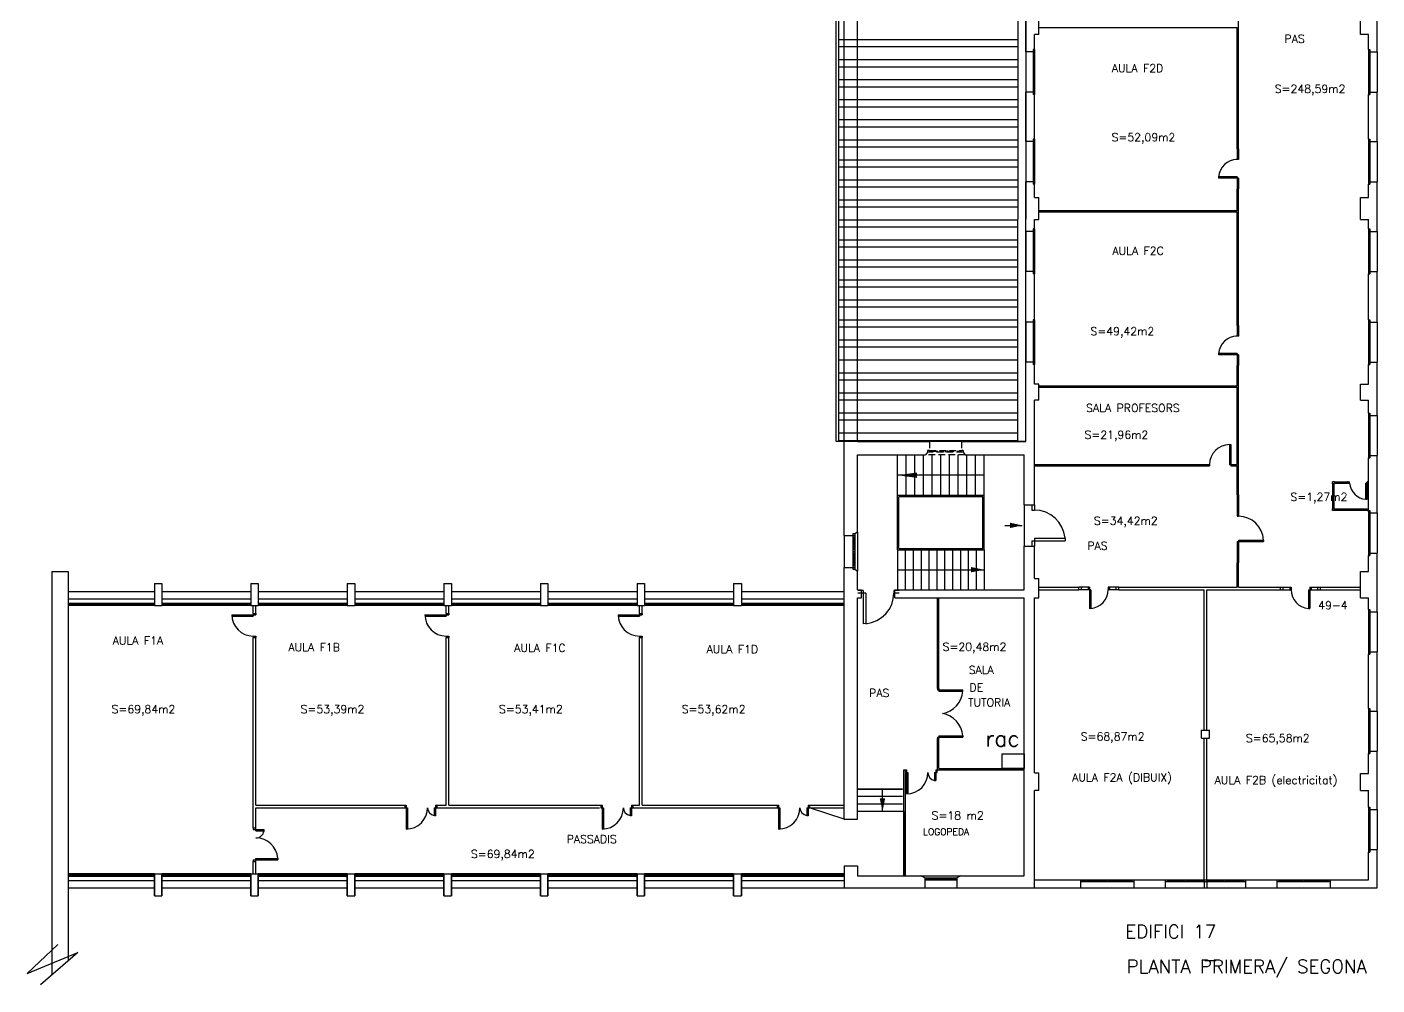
# Model space of a CAD drawing. Extents: x 546 to 754, y 37 to 203.
# Drawn here: x 700.8 to 751.4, y 121.9 to 157.8 of the extents above; entities that cross this region are included whole.
import ezdxf

# ---------------------------------------------------------------- set-up
doc = ezdxf.new("R2010")
doc.units = 0
doc.header["$MEASUREMENT"] = 0
doc.linetypes.add('RAYITAS', pattern=[0.375, 0.25, -0.125])
doc.layers.get('0').update_dxf_attribs({"linetype": 'CONTINUOUS'})
for name, color, linetype in [('CUBIERTA', 7, 'CONTINUOUS'), ('EDUCACIÓ', 7, 'CONTINUOUS'), ('ESCA', 4, 'CONTINUOUS'), ('MURO', 1, 'CONTINUOUS'), ('PUER', 5, 'CONTINUOUS'), ('SUP', 7, 'CONTINUOUS'), ('TABI', 3, 'CONTINUOUS'), ('TEXT', 7, 'CONTINUOUS'), ('VENT', 2, 'CONTINUOUS')]:
    doc.layers.add(name, color=color, linetype=linetype)
doc.styles.add('SIMPLEX', font='simplex.shx')
doc.styles.get("Standard").update_dxf_attribs({"font": 'simplex.shx'})
doc.styles.add('STYLE1', font='SIMPLEX.SHX')

msp = doc.modelspace()

# ---------------------------------------------------------------- linework, layer by layer
at = {"color": 0}
for p, q in [((731.244, 157.29), (737.956, 157.29)), ((731.244, 157.025), (737.955, 157.025)), ((731.244, 156.54), (737.955, 156.54)), ((731.244, 156.275), (737.955, 156.275)), ((731.244, 155.79), (737.955, 155.79)), ((731.244, 155.525), (737.955, 155.525)), ((731.244, 155.04), (737.955, 155.04)), ((731.244, 154.775), (737.955, 154.775)), ((731.244, 154.29), (737.955, 154.29)), ((731.244, 154.025), (737.955, 154.025)), ((731.244, 153.54), (737.954, 153.54)), ((731.244, 153.275), (737.954, 153.275)), ((731.244, 152.79), (737.954, 152.79)), ((731.244, 152.525), (737.954, 152.525)), ((731.244, 152.04), (737.954, 152.04)), ((731.244, 151.775), (737.954, 151.775)), ((731.244, 151.29), (737.954, 151.29)), ((731.244, 151.025), (737.954, 151.025)), ((731.244, 150.54), (737.953, 150.54)), ((731.244, 150.275), (737.953, 150.275)), ((731.244, 149.79), (737.953, 149.79)), ((731.244, 149.525), (737.953, 149.525)), ((731.244, 149.04), (737.953, 149.04)), ((731.244, 148.775), (737.953, 148.775)), ((731.244, 148.29), (737.953, 148.29)), ((731.244, 148.025), (737.953, 148.025)), ((731.244, 147.54), (737.953, 147.54)), ((731.244, 147.275), (737.952, 147.275)), ((731.244, 146.79), (737.952, 146.79)), ((731.244, 146.525), (737.952, 146.525)), ((731.244, 146.04), (737.952, 146.04)), ((731.244, 145.775), (737.952, 145.775)), ((731.244, 145.29), (737.952, 145.29)), ((731.243, 144.805), (737.952, 144.805)), ((731.243, 144.54), (737.952, 144.54)), ((731.243, 144.055), (737.952, 144.055)), ((731.243, 143.79), (737.951, 143.79)), ((731.243, 143.305), (737.951, 143.305)), ((731.243, 143.04), (737.951, 143.04)), ((731.243, 142.555), (737.951, 142.555)), ((731.244, 142.267), (737.952, 142.267))]:
    msp.add_line(p, q, dxfattribs=at)
at = {"layer": 'CUBIERTA'}
for p, q in [((731.144, 142.231), (731.144, 185.006)), ((731.244, 142.231), (731.244, 185.006)), ((737.964, 185.006), (737.951, 142.231)), ((738.264, 185.006), (738.251, 142.231)), ((738.251, 142.231), (731.144, 142.231))]:
    msp.add_line(p, q, dxfattribs=at)
at = {"layer": 'ESCA'}
for p, q in [((733.444, 140.211), (733.444, 141.731)), ((733.769, 140.211), (733.769, 141.731)), ((734.094, 140.211), (734.094, 141.731)), ((734.419, 140.211), (734.419, 141.731)), ((734.744, 140.211), (734.744, 141.731)), ((735.069, 140.211), (735.069, 141.731)), ((735.394, 140.211), (735.394, 141.731)), ((735.719, 140.211), (735.719, 141.731)), ((736.044, 140.211), (736.044, 141.731)), ((736.369, 140.211), (736.369, 141.731)), ((736.694, 140.211), (736.694, 141.731)), ((736.694, 140.971), (733.444, 140.971)), ((733.444, 138.181), (733.444, 140.211)), ((736.694, 140.211), (733.444, 140.211)), ((736.694, 138.181), (736.694, 140.211)), ((733.494, 138.231), (733.494, 140.161)), ((736.644, 140.161), (733.494, 140.161)), ((736.644, 138.231), (736.644, 140.161)), ((738.194, 139.866), (738.194, 138.316)), ((737.478, 139.091), (738.12, 139.091)), ((733.444, 138.181), (733.444, 136.681)), ((733.444, 138.181), (736.694, 138.181)), ((733.494, 138.231), (736.644, 138.231)), ((733.739, 138.181), (733.739, 136.681)), ((734.035, 138.181), (734.035, 136.681)), ((734.33, 138.181), (734.33, 136.681)), ((734.626, 138.181), (734.626, 136.681)), ((734.921, 138.181), (734.921, 136.681)), ((735.217, 138.181), (735.217, 136.681)), ((735.512, 138.181), (735.512, 136.681)), ((735.807, 138.181), (735.807, 136.681)), ((736.103, 138.181), (736.103, 136.681)), ((736.398, 138.181), (736.398, 136.681)), ((736.694, 138.181), (736.694, 136.681)), ((733.444, 137.431), (736.694, 137.431)), ((733.641, 129.21), (731.944, 129.21)), ((733.641, 128.93), (731.944, 128.93)), ((733.641, 128.65), (731.944, 128.65)), ((733.691, 128.37), (731.944, 128.37))]:
    msp.add_line(p, q, dxfattribs=at)
for points in [[(733.444, 140.971, 0, 0.2, 0), (734.177, 140.971, 0.2, 0.2, 0)], [(738.12, 139.091, 0, 0.2, 0), (737.667, 139.091, 0.2, 0.2, 0)], [(736.694, 137.431, 0, 0.2, 0), (736.202, 137.431, 0.2, 0.2, 0)], [(732.886, 128.37, 0, 0.2, 0), (732.886, 128.861, 0.2, 0.2, 0)]]:
    msp.add_lwpolyline(points, format="xyseb", dxfattribs=at)
at = {"layer": 'MURO'}
for p, q in [((731.444, 138.716), (731.444, 185.516)), ((731.944, 142.231), (731.944, 185.006)), ((738.264, 156.826), (738.264, 158.686)), ((751.424, 156.826), (751.424, 158.686)), ((738.744, 157.486), (738.744, 158.116)), ((750.804, 157.486), (750.804, 158.116)), ((738.744, 157.486), (738.584, 157.486)), ((738.584, 156.916), (738.584, 157.486)), ((751.104, 157.486), (750.804, 157.486)), ((751.104, 156.916), (751.104, 157.486)), ((738.534, 156.916), (738.534, 156.826)), ((738.584, 156.916), (738.534, 156.916)), ((751.104, 156.916), (751.154, 156.916)), ((751.154, 156.916), (751.154, 156.826)), ((738.534, 156.826), (738.264, 156.826)), ((751.154, 156.826), (751.424, 156.826)), ((738.264, 153.466), (738.264, 155.326)), ((738.534, 155.326), (738.264, 155.326)), ((738.534, 155.326), (738.534, 155.236)), ((738.584, 155.236), (738.534, 155.236)), ((738.584, 153.556), (738.584, 155.236)), ((751.104, 153.556), (751.104, 155.236)), ((751.104, 155.236), (751.154, 155.236)), ((751.154, 155.326), (751.424, 155.326)), ((751.154, 155.326), (751.154, 155.236)), ((751.424, 153.466), (751.424, 155.326)), ((738.534, 153.466), (738.264, 153.466)), ((738.584, 153.556), (738.534, 153.556)), ((738.534, 153.556), (738.534, 153.466)), ((751.104, 153.556), (751.154, 153.556)), ((751.154, 153.556), (751.154, 153.466)), ((751.154, 153.466), (751.424, 153.466)), ((738.534, 151.966), (738.264, 151.966)), ((738.264, 150.106), (738.264, 151.966)), ((738.534, 151.966), (738.534, 151.876)), ((738.584, 151.876), (738.534, 151.876)), ((738.584, 151.376), (738.584, 151.876)), ((751.104, 151.376), (751.104, 151.876)), ((751.104, 151.876), (751.154, 151.876)), ((751.154, 151.966), (751.424, 151.966)), ((751.154, 151.966), (751.154, 151.876)), ((751.424, 150.106), (751.424, 151.966)), ((738.584, 151.376), (738.744, 151.376)), ((738.744, 150.546), (738.744, 151.376)), ((750.804, 151.376), (751.104, 151.376)), ((750.804, 150.546), (750.804, 151.376)), ((750.804, 150.746), (750.804, 151.376)), ((738.584, 150.546), (738.744, 150.546)), ((738.584, 150.196), (738.584, 150.546)), ((750.804, 150.546), (751.104, 150.546)), ((751.104, 150.196), (751.104, 150.546)), ((738.534, 150.106), (738.264, 150.106)), ((738.534, 150.196), (738.534, 150.106)), ((738.584, 150.196), (738.534, 150.196)), ((751.104, 150.196), (751.154, 150.196)), ((751.154, 150.196), (751.154, 150.106)), ((751.154, 150.106), (751.424, 150.106)), ((738.534, 148.606), (738.264, 148.606)), ((738.264, 146.706), (738.264, 148.606)), ((738.534, 148.606), (738.534, 148.516)), ((738.584, 148.516), (738.534, 148.516)), ((738.584, 146.796), (738.584, 148.516)), ((751.104, 146.796), (751.104, 148.516)), ((751.104, 148.516), (751.154, 148.516)), ((751.154, 148.606), (751.154, 148.516)), ((751.154, 148.606), (751.424, 148.606)), ((751.424, 146.706), (751.424, 148.606)), ((738.584, 146.796), (738.534, 146.796)), ((738.534, 146.796), (738.534, 146.706)), ((751.104, 146.796), (751.154, 146.796)), ((751.154, 146.796), (751.154, 146.706)), ((738.534, 146.706), (738.264, 146.706)), ((751.154, 146.706), (751.424, 146.706)), ((738.264, 142.231), (738.264, 145.206)), ((738.534, 145.206), (738.264, 145.206)), ((738.534, 145.206), (738.534, 145.116)), ((738.584, 145.116), (738.534, 145.116)), ((738.584, 144.386), (738.584, 145.116)), ((751.104, 144.386), (751.104, 145.116)), ((751.104, 145.116), (751.154, 145.116)), ((751.154, 145.206), (751.154, 145.116)), ((751.154, 145.206), (751.424, 145.206)), ((751.424, 143.206), (751.424, 145.206)), ((738.744, 144.386), (738.584, 144.386)), ((738.744, 143.786), (738.744, 144.386)), ((750.804, 143.786), (750.804, 144.386)), ((750.804, 144.386), (751.104, 144.386)), ((738.584, 139.866), (738.584, 143.786)), ((738.744, 143.786), (738.584, 143.786)), ((750.804, 143.786), (751.104, 143.786)), ((751.104, 143.296), (751.104, 143.786)), ((751.104, 143.296), (751.154, 143.296)), ((751.154, 143.296), (751.154, 143.206)), ((751.154, 143.206), (751.424, 143.206)), ((731.944, 142.231), (734.644, 142.231)), ((735.844, 142.231), (738.264, 142.231)), ((731.944, 141.731), (734.504, 141.731)), ((731.944, 138.856), (731.944, 141.731)), ((735.984, 141.731), (738.194, 141.731)), ((738.194, 139.866), (738.194, 141.731)), ((751.154, 141.706), (751.424, 141.706)), ((751.154, 141.706), (751.154, 141.616)), ((751.424, 139.556), (751.424, 141.706)), ((751.104, 139.646), (751.104, 141.616)), ((751.104, 141.616), (751.154, 141.616)), ((738.194, 139.866), (738.584, 139.866)), ((751.104, 139.646), (751.154, 139.646)), ((751.154, 139.646), (751.154, 139.556)), ((751.154, 139.556), (751.424, 139.556)), ((731.444, 138.716), (731.774, 138.716)), ((731.774, 138.786), (731.844, 138.786)), ((731.774, 138.786), (731.774, 138.716)), ((731.844, 138.786), (731.944, 138.856)), ((738.194, 138.316), (738.584, 138.316)), ((738.194, 136.681), (738.194, 138.316)), ((738.584, 137.096), (738.584, 138.316)), ((751.104, 137.366), (751.104, 137.966)), ((751.104, 137.966), (751.154, 137.966)), ((751.154, 138.056), (751.424, 138.056)), ((751.154, 138.056), (751.154, 137.966)), ((751.424, 135.856), (751.424, 138.056)), ((701.754, 137.366), (702.354, 137.366)), ((701.754, 137.366), (701.754, 122.251)), ((702.354, 137.366), (702.354, 122.768)), ((731.444, 128.086), (731.444, 137.516)), ((731.444, 137.516), (731.774, 137.516)), ((731.774, 137.516), (731.774, 137.446)), ((731.774, 137.446), (731.844, 137.446)), ((731.844, 137.446), (731.944, 137.376)), ((731.944, 136.681), (731.944, 137.376)), ((750.804, 136.381), (750.804, 137.366)), ((750.804, 137.366), (751.104, 137.366)), ((705.599, 136.916), (705.869, 136.916)), ((705.599, 136.916), (705.599, 136.096)), ((705.869, 136.916), (705.869, 136.096)), ((709.209, 136.916), (709.484, 136.916)), ((709.209, 136.916), (709.209, 136.096)), ((709.484, 136.916), (709.484, 136.096)), ((712.824, 136.916), (713.104, 136.916)), ((712.824, 136.916), (712.824, 136.096)), ((713.104, 136.916), (713.104, 136.096)), ((716.444, 136.916), (716.724, 136.916)), ((716.444, 136.916), (716.444, 136.096)), ((716.724, 136.916), (716.724, 136.096)), ((720.064, 136.916), (720.344, 136.916)), ((720.064, 136.916), (720.064, 136.096)), ((720.344, 136.916), (720.344, 136.096)), ((723.684, 136.916), (723.964, 136.916)), ((723.684, 136.916), (723.684, 136.096)), ((723.964, 136.916), (723.964, 136.096)), ((727.304, 136.916), (727.604, 136.916)), ((727.304, 136.916), (727.304, 136.096)), ((727.604, 136.916), (727.604, 136.096)), ((731.944, 136.681), (732.094, 136.681)), ((732.094, 136.381), (732.094, 136.681)), ((733.344, 136.681), (738.194, 136.681)), ((733.344, 136.381), (733.344, 136.681)), ((738.584, 137.096), (738.744, 137.096)), ((738.744, 136.381), (738.744, 137.096)), ((750.804, 136.816), (750.804, 136.866)), ((731.944, 136.381), (732.094, 136.381)), ((731.944, 128.086), (731.944, 136.381)), ((733.344, 136.381), (738.194, 136.381)), ((738.194, 125.966), (738.194, 136.381)), ((738.584, 129.816), (738.584, 136.381)), ((738.584, 136.381), (738.744, 136.381)), ((750.804, 136.381), (751.104, 136.381)), ((751.104, 135.946), (751.104, 136.381)), ((705.599, 136.096), (705.869, 136.096)), ((709.209, 136.096), (709.484, 136.096)), ((712.824, 136.096), (713.104, 136.096)), ((716.444, 136.096), (716.724, 136.096)), ((720.064, 136.096), (720.344, 136.096)), ((723.684, 136.096), (723.964, 136.096)), ((727.304, 136.096), (727.604, 136.096)), ((751.104, 135.946), (751.154, 135.946)), ((751.154, 135.946), (751.154, 135.856)), ((751.154, 135.856), (751.424, 135.856)), ((751.104, 132.226), (751.104, 134.266)), ((751.104, 134.266), (751.154, 134.266)), ((751.154, 134.356), (751.154, 134.266)), ((751.154, 134.356), (751.424, 134.356)), ((751.424, 132.136), (751.424, 134.356)), ((751.104, 132.226), (751.154, 132.226)), ((751.154, 132.226), (751.154, 132.136)), ((751.154, 132.136), (751.424, 132.136)), ((744.839, 131.416), (745.139, 131.416)), ((744.839, 131.116), (744.839, 131.416)), ((744.839, 131.116), (745.139, 131.116)), ((745.139, 131.116), (745.139, 131.416)), ((751.154, 130.636), (751.154, 130.546)), ((751.154, 130.636), (751.424, 130.636)), ((751.424, 128.446), (751.424, 130.636)), ((751.104, 129.803), (751.104, 130.546)), ((751.104, 130.546), (751.154, 130.546)), ((738.584, 129.816), (738.744, 129.816)), ((738.744, 129.165), (738.744, 129.816)), ((750.804, 129.165), (750.804, 129.803)), ((750.804, 129.803), (751.104, 129.803)), ((738.584, 125.516), (738.584, 129.165)), ((738.744, 129.165), (738.584, 129.165)), ((750.804, 129.165), (751.104, 129.165)), ((751.104, 128.536), (751.104, 129.165)), ((731.444, 128.086), (731.944, 128.086)), ((751.104, 128.536), (751.154, 128.536)), ((751.154, 128.536), (751.154, 128.446)), ((751.154, 128.446), (751.424, 128.446)), ((751.104, 125.816), (751.104, 126.856)), ((751.104, 126.856), (751.154, 126.856)), ((751.154, 126.946), (751.154, 126.856)), ((751.154, 126.946), (751.424, 126.946)), ((751.424, 125.516), (751.424, 126.946)), ((705.599, 125.216), (705.599, 126.036)), ((705.599, 126.036), (705.869, 126.036)), ((705.599, 126.036), (705.599, 125.216)), ((705.869, 125.216), (705.869, 126.036)), ((705.869, 126.036), (705.869, 125.216)), ((709.209, 125.216), (709.209, 126.036)), ((709.209, 126.036), (709.209, 125.216)), ((709.209, 126.036), (709.484, 126.036)), ((709.484, 125.216), (709.484, 126.036)), ((709.484, 126.036), (709.484, 125.216)), ((712.824, 125.216), (712.824, 126.036)), ((712.824, 126.036), (712.824, 125.216)), ((712.824, 126.036), (713.104, 126.036)), ((713.104, 125.216), (713.104, 126.036)), ((713.104, 126.036), (713.104, 125.216)), ((716.444, 125.216), (716.444, 126.036)), ((716.444, 126.036), (716.444, 125.216)), ((716.444, 126.036), (716.724, 126.036)), ((716.724, 125.216), (716.724, 126.036)), ((716.724, 126.036), (716.724, 125.216)), ((720.064, 125.216), (720.064, 126.036)), ((720.064, 126.036), (720.064, 125.216)), ((720.064, 126.036), (720.344, 126.036)), ((720.344, 125.216), (720.344, 126.036)), ((720.344, 126.036), (720.344, 125.216)), ((723.684, 125.216), (723.684, 126.036)), ((723.684, 126.036), (723.684, 125.216)), ((723.684, 126.036), (723.964, 126.036)), ((723.964, 125.216), (723.964, 126.036)), ((723.964, 126.036), (723.964, 125.216)), ((727.304, 125.216), (727.304, 126.036)), ((727.304, 126.036), (727.304, 125.216)), ((727.304, 126.036), (727.604, 126.036)), ((727.604, 125.216), (727.604, 126.036)), ((727.604, 126.036), (727.604, 125.216)), ((731.444, 126.336), (731.944, 126.336)), ((731.444, 126.336), (731.444, 125.516)), ((731.944, 126.336), (731.944, 125.966)), ((731.444, 125.516), (734.469, 125.516)), ((731.944, 125.966), (734.319, 125.966)), ((734.469, 125.886), (734.319, 125.966)), ((734.469, 125.886), (734.469, 125.516)), ((735.819, 125.966), (735.669, 125.886)), ((735.669, 125.886), (735.669, 125.516)), ((735.669, 125.516), (740.304, 125.516)), ((735.819, 125.966), (738.194, 125.966)), ((738.584, 125.816), (740.304, 125.816)), ((740.304, 125.816), (740.304, 125.516)), ((742.304, 125.816), (742.304, 125.516)), ((742.304, 125.816), (743.489, 125.816)), ((742.304, 125.516), (743.489, 125.516)), ((743.489, 125.816), (743.489, 125.516)), ((746.489, 125.816), (746.489, 125.516)), ((746.489, 125.816), (747.674, 125.816)), ((746.489, 125.516), (747.674, 125.516)), ((747.674, 125.816), (747.674, 125.516)), ((749.674, 125.816), (751.104, 125.816)), ((749.674, 125.816), (749.674, 125.516)), ((749.674, 125.516), (751.424, 125.516)), ((705.599, 125.216), (705.869, 125.216)), ((709.209, 125.216), (709.484, 125.216)), ((712.824, 125.216), (713.104, 125.216)), ((716.444, 125.216), (716.724, 125.216)), ((720.064, 125.216), (720.344, 125.216)), ((723.684, 125.216), (723.964, 125.216)), ((727.304, 125.216), (727.604, 125.216))]:
    msp.add_line(p, q, dxfattribs=at)
at = {"layer": 'MURO', "linetype": 'RAYITAS'}
for p, q in [((734.644, 142.231), (734.644, 141.901)), ((735.844, 142.231), (735.844, 141.901)), ((734.574, 141.831), (734.504, 141.731)), ((734.574, 141.901), (734.574, 141.831)), ((734.644, 141.901), (734.574, 141.901)), ((735.914, 141.901), (735.844, 141.901)), ((735.914, 141.901), (735.914, 141.831)), ((735.914, 141.831), (735.984, 141.731))]:
    msp.add_line(p, q, dxfattribs=at)
at = {"layer": 'MURO', "color": 3}
for p, q in [((733.691, 125.966), (733.691, 129.931)), ((733.741, 129.931), (733.741, 125.966))]:
    msp.add_line(p, q, dxfattribs=at)
at = {"layer": 'MURO', "color": 4}
for p, q in [((733.691, 129.931), (733.691, 129.931)), ((733.691, 129.931), (733.691, 129.931)), ((733.691, 129.931), (733.691, 129.931)), ((733.691, 129.931), (733.691, 129.931)), ((731.944, 129.21), (733.641, 129.21)), ((732.886, 128.37), (732.886, 129.21)), ((733.691, 128.37), (733.691, 125.966)), ((744.969, 122.786), (745.387, 122.786))]:
    msp.add_line(p, q, dxfattribs=at)
at = {"layer": 'MURO', "color": 5}
for p, q in [((734.891, 129.931), (734.944, 129.931)), ((734.941, 129.831), (734.944, 129.931)), ((734.841, 129.535), (734.891, 129.535))]:
    msp.add_line(p, q, dxfattribs=at)
at = {"layer": 'MURO', "color": 7}
for p, q in [((701.967, 123.395), (700.817, 122.308)), ((700.817, 122.308), (702.728, 123.091)), ((702.728, 123.091), (701.317, 121.875))]:
    msp.add_line(p, q, dxfattribs=at)
at = {"layer": 'MURO', "color": 0}
msp.add_lwpolyline([(738.194, 129.981), (737.374, 129.981), (737.374, 130.53), (738.194, 130.53)], close=True, dxfattribs=at)
at = {"layer": 'PUER'}
for p, q in [((746.184, 153.196), (746.184, 152.796)), ((746.184, 153.096), (746.234, 153.096)), ((746.234, 152.846), (746.184, 152.846)), ((746.234, 153.196), (746.234, 152.796)), ((746.234, 152.796), (746.134, 152.796)), ((746.184, 152.146), (745.486, 152.146)), ((745.486, 152.146), (745.486, 152.096)), ((746.234, 152.096), (745.486, 152.096)), ((746.184, 152.146), (746.184, 151.696)), ((746.234, 152.046), (746.184, 152.046)), ((746.234, 152.096), (746.234, 151.696)), ((746.184, 151.796), (746.234, 151.796)), ((746.184, 146.576), (746.184, 146.176)), ((746.184, 146.476), (746.234, 146.476)), ((746.234, 146.576), (746.234, 146.176)), ((746.234, 146.176), (746.134, 146.176)), ((746.234, 146.226), (746.184, 146.226)), ((746.184, 145.526), (745.486, 145.526)), ((745.486, 145.526), (745.486, 145.476)), ((746.234, 145.476), (745.486, 145.476)), ((746.184, 145.526), (746.184, 145.076)), ((746.234, 145.426), (746.184, 145.426)), ((746.234, 145.476), (746.234, 145.076)), ((746.184, 145.176), (746.234, 145.176)), ((745.895, 142.116), (745.895, 141.366)), ((745.895, 142.116), (745.945, 142.116)), ((745.945, 142.116), (745.945, 141.316)), ((745.045, 141.366), (745.145, 141.366)), ((745.045, 141.316), (745.145, 141.316)), ((745.145, 141.366), (745.145, 141.316)), ((745.895, 141.366), (746.045, 141.366)), ((745.945, 141.316), (746.045, 141.316)), ((750.344, 140.726), (750.394, 140.726)), ((750.394, 140.676), (750.394, 140.726)), ((751.104, 140.726), (751.054, 140.726)), ((751.054, 140.068), (751.054, 140.726)), ((746.184, 140.231), (746.184, 139.431)), ((746.234, 140.231), (746.234, 139.431)), ((750.344, 140.676), (750.394, 140.676)), ((751.104, 140.676), (751.004, 140.676)), ((751.004, 140.068), (751.004, 140.676)), ((738.484, 139.866), (738.484, 139.666)), ((738.584, 139.866), (738.584, 139.666)), ((746.184, 140.131), (746.234, 140.131)), ((746.209, 140.131), (746.209, 139.481)), ((751.004, 140.068), (751.054, 140.068)), ((738.484, 139.666), (738.584, 139.666)), ((746.184, 139.481), (746.234, 139.481)), ((746.184, 139.431), (746.234, 139.431)), ((738.484, 138.516), (738.484, 138.316)), ((738.484, 138.516), (738.584, 138.516)), ((738.584, 138.616), (738.584, 138.316)), ((738.584, 138.616), (739.73, 138.616)), ((738.584, 138.516), (739.734, 138.516)), ((739.73, 138.616), (739.734, 138.516)), ((746.184, 138.491), (747.174, 138.491)), ((746.184, 138.491), (746.184, 137.691)), ((746.184, 138.441), (746.234, 138.441)), ((746.209, 138.441), (746.209, 137.791)), ((746.234, 138.541), (747.173, 138.541)), ((746.234, 138.541), (746.234, 137.691)), ((747.173, 138.541), (747.174, 138.491)), ((746.184, 137.791), (746.234, 137.791)), ((732.161, 136.655), (731.961, 136.655)), ((732.161, 136.655), (732.161, 136.555)), ((733.511, 136.655), (733.311, 136.655)), ((733.311, 136.655), (733.311, 136.555)), ((740.644, 136.781), (740.244, 136.781)), ((740.694, 136.681), (740.244, 136.681)), ((740.344, 136.681), (740.344, 136.781)), ((740.594, 136.781), (740.594, 136.681)), ((740.644, 136.781), (740.644, 135.981)), ((740.694, 136.681), (740.694, 135.983)), ((741.344, 136.781), (741.344, 136.681)), ((741.744, 136.781), (741.344, 136.781)), ((741.744, 136.681), (741.344, 136.681)), ((741.394, 136.781), (741.394, 136.681)), ((741.644, 136.681), (741.644, 136.781)), ((747.804, 136.781), (748.204, 136.781)), ((747.804, 136.681), (748.204, 136.681)), ((747.904, 136.681), (747.904, 136.781)), ((748.154, 136.781), (748.154, 136.681)), ((748.204, 136.781), (748.204, 136.681)), ((748.854, 136.681), (748.854, 135.983)), ((748.854, 136.681), (749.304, 136.681)), ((748.904, 136.781), (748.904, 135.981)), ((748.904, 136.781), (749.304, 136.781)), ((748.954, 136.781), (748.954, 136.681)), ((749.204, 136.681), (749.204, 136.781)), ((732.261, 136.555), (731.961, 136.555)), ((732.161, 136.555), (732.161, 135.405)), ((732.261, 136.555), (732.261, 135.41)), ((733.511, 136.555), (733.311, 136.555)), ((708.496, 135.746), (709.396, 135.746)), ((708.498, 135.696), (709.296, 135.696)), ((709.296, 135.796), (709.296, 135.696)), ((709.395, 135.796), (709.395, 135.746)), ((715.734, 135.746), (716.634, 135.746)), ((715.735, 135.696), (716.534, 135.696)), ((716.534, 135.796), (716.534, 135.696)), ((716.633, 135.796), (716.633, 135.746)), ((722.974, 135.746), (723.873, 135.746)), ((722.975, 135.696), (723.774, 135.696)), ((723.774, 135.796), (723.774, 135.696)), ((723.873, 135.796), (723.873, 135.746)), ((740.694, 135.983), (740.644, 135.981)), ((748.854, 135.983), (748.904, 135.981)), ((732.261, 135.41), (732.161, 135.405)), ((709.296, 134.946), (709.396, 134.946)), ((709.296, 134.946), (709.296, 134.896)), ((709.395, 134.946), (709.395, 134.896)), ((716.534, 134.946), (716.534, 134.896)), ((716.534, 134.946), (716.634, 134.946)), ((716.633, 134.946), (716.633, 134.896)), ((723.774, 134.946), (723.874, 134.946)), ((723.774, 134.946), (723.774, 134.896)), ((723.873, 134.946), (723.873, 134.896)), ((734.944, 132.981), (734.944, 132.931)), ((734.944, 132.931), (735.892, 132.931)), ((734.994, 132.981), (734.994, 132.881)), ((734.994, 132.881), (735.892, 132.881)), ((735.892, 132.881), (735.892, 132.931)), ((734.944, 131.154), (735.894, 131.154)), ((734.944, 131.154), (734.944, 131.104)), ((734.994, 131.204), (735.892, 131.204)), ((734.994, 131.204), (734.994, 131.117)), ((735.892, 131.204), (735.892, 131.154)), ((734.941, 130.831), (734.941, 130.731)), ((733.741, 129.931), (733.791, 129.931)), ((733.741, 129.931), (733.791, 129.931)), ((733.741, 129.831), (733.841, 129.831)), ((733.791, 129.931), (733.791, 129.031)), ((733.841, 129.831), (733.841, 129.032)), ((734.841, 129.831), (734.941, 129.831)), ((734.841, 129.831), (734.841, 129.535)), ((734.891, 129.931), (734.891, 129.531)), ((714.984, 128.616), (715.034, 128.616)), ((714.984, 128.616), (715.034, 128.616)), ((715.034, 128.616), (715.034, 127.716)), ((716.134, 128.616), (716.184, 128.616)), ((716.134, 128.616), (716.184, 128.616)), ((716.134, 128.616), (716.134, 128.216)), ((716.184, 128.616), (716.184, 128.516)), ((722.324, 128.616), (722.374, 128.616)), ((722.324, 128.616), (722.374, 128.616)), ((722.374, 128.616), (722.374, 127.716)), ((723.474, 128.616), (723.524, 128.616)), ((723.474, 128.616), (723.524, 128.616)), ((723.474, 128.616), (723.474, 128.216)), ((723.524, 128.616), (723.524, 128.516)), ((728.944, 128.616), (728.994, 128.616)), ((728.944, 128.616), (728.994, 128.616)), ((728.994, 128.616), (728.994, 127.716)), ((730.094, 128.616), (730.144, 128.616)), ((730.094, 128.616), (730.144, 128.616)), ((730.094, 128.616), (730.094, 128.216)), ((730.144, 128.616), (730.144, 128.516)), ((714.984, 128.516), (715.084, 128.516)), ((715.084, 128.516), (715.084, 127.717)), ((716.084, 128.516), (716.184, 128.516)), ((716.084, 128.516), (716.084, 128.22)), ((716.084, 128.22), (716.134, 128.22)), ((722.324, 128.516), (722.424, 128.516)), ((722.424, 128.516), (722.424, 127.717)), ((723.424, 128.516), (723.524, 128.516)), ((723.424, 128.516), (723.424, 128.22)), ((723.424, 128.22), (723.474, 128.22)), ((728.944, 128.516), (729.044, 128.516)), ((729.044, 128.516), (729.044, 127.717)), ((730.044, 128.516), (730.144, 128.516)), ((730.044, 128.516), (730.044, 128.22)), ((730.044, 128.22), (730.094, 128.22)), ((709.296, 127.766), (709.296, 127.696)), ((709.296, 127.696), (709.702, 127.696)), ((709.396, 127.646), (709.396, 127.766)), ((709.396, 127.646), (709.702, 127.646)), ((709.702, 127.646), (709.702, 127.696)), ((709.296, 126.566), (710.216, 126.566)), ((709.296, 126.566), (709.296, 126.496)), ((709.396, 126.496), (709.396, 126.616)), ((709.396, 126.616), (710.215, 126.616)), ((710.215, 126.616), (710.215, 126.566))]:
    msp.add_line(p, q, dxfattribs=at)
for centre, radius, start, end in [((746.184, 152.096), 0.7, 90, 175.904), ((746.184, 145.476), 0.7, 90, 175.904), ((745.895, 141.366), 0.75, 90, 180), ((751.054, 140.726), 0.66, 184.3448, 265.6552), ((738.584, 138.516), 1.15, 4.9885, 90), ((746.234, 138.491), 0.94, 3.0491, 90), ((740.644, 136.681), 0.7, 274.096, 0), ((748.904, 136.681), 0.7, 180, 265.904), ((732.161, 136.555), 1.15, 274.9885, 360), ((709.296, 135.746), 0.8, 180, 270), ((716.534, 135.746), 0.8, 180, 270), ((723.774, 135.746), 0.8, 180, 270), ((734.994, 132.931), 0.9, 279.1802, 356.8153), ((734.994, 131.154), 0.9, 3.1847, 80.8198), ((733.791, 129.831), 0.8, 270, 0), ((734.891, 129.831), 0.3, 180, 260.4059), ((715.034, 128.516), 0.8, 270, 0), ((716.134, 128.516), 0.3, 180, 260.4059), ((722.374, 128.516), 0.8, 270, 0), ((723.474, 128.516), 0.3, 180, 260.4059), ((728.994, 128.516), 0.8, 270, 0), ((730.094, 128.516), 0.3, 180, 260.4059), ((709.396, 127.696), 0.31, 270, 350.7182), ((709.396, 126.566), 0.82, 3.4958, 90)]:
    msp.add_arc(centre, radius, start, end, dxfattribs=at)
at = {"layer": 'TABI'}
for p, q in [((746.234, 153.196), (746.234, 158.666)), ((738.744, 157.746), (746.184, 157.746)), ((746.184, 153.196), (746.184, 157.746)), ((746.184, 153.196), (746.234, 153.196)), ((746.184, 151.696), (746.234, 151.696)), ((746.184, 150.876), (746.184, 151.696)), ((746.234, 146.576), (746.234, 151.696)), ((746.184, 150.876), (738.744, 150.876)), ((746.184, 150.826), (738.744, 150.826)), ((746.184, 146.576), (746.184, 150.826)), ((746.184, 146.576), (746.234, 146.576)), ((746.184, 145.076), (746.234, 145.076)), ((746.184, 144.316), (746.184, 145.076)), ((746.234, 140.231), (746.234, 145.076)), ((738.744, 144.316), (746.184, 144.316)), ((738.744, 144.266), (746.184, 144.266)), ((746.184, 141.366), (746.184, 144.266)), ((738.584, 141.366), (745.045, 141.366)), ((738.584, 141.316), (745.045, 141.316)), ((745.045, 141.366), (745.045, 141.316)), ((746.045, 141.366), (746.184, 141.366)), ((746.045, 141.366), (746.045, 141.316)), ((746.045, 141.316), (746.184, 141.316)), ((746.184, 140.231), (746.184, 141.316)), ((749.834, 140.726), (749.754, 140.726)), ((749.754, 140.646), (749.754, 140.726)), ((749.834, 140.676), (749.834, 140.726)), ((750.344, 140.726), (750.314, 140.726)), ((750.314, 140.676), (750.314, 140.726)), ((750.344, 140.676), (750.344, 140.726)), ((746.184, 140.231), (746.234, 140.231)), ((749.804, 140.646), (749.754, 140.646)), ((749.834, 140.676), (749.804, 140.676)), ((749.804, 140.646), (749.804, 140.676)), ((750.344, 140.676), (750.314, 140.676)), ((749.754, 139.646), (749.754, 139.726)), ((749.804, 139.726), (749.754, 139.726)), ((749.804, 139.696), (749.804, 139.726)), ((749.834, 139.696), (749.804, 139.696)), ((749.834, 139.646), (749.834, 139.696)), ((751.054, 139.646), (751.054, 139.696)), ((751.054, 139.696), (751.104, 139.696)), ((749.834, 139.646), (749.754, 139.646)), ((751.054, 139.646), (751.104, 139.646)), ((746.184, 136.781), (746.184, 137.691)), ((746.184, 137.691), (746.234, 137.691)), ((746.234, 136.781), (746.234, 137.691)), ((738.744, 136.781), (740.244, 136.781)), ((738.744, 136.681), (740.244, 136.681)), ((740.244, 136.681), (740.244, 136.781)), ((741.744, 136.781), (746.184, 136.781)), ((741.744, 136.681), (741.744, 136.781)), ((741.744, 136.681), (744.939, 136.681)), ((744.939, 131.416), (744.939, 136.681)), ((745.039, 136.681), (747.804, 136.681)), ((745.039, 131.416), (745.039, 136.681)), ((746.234, 136.781), (747.804, 136.781)), ((747.804, 136.681), (747.804, 136.781)), ((749.304, 136.781), (750.804, 136.781)), ((749.304, 136.681), (749.304, 136.781)), ((749.304, 136.681), (750.804, 136.681)), ((734.944, 132.981), (734.944, 136.381)), ((734.994, 132.981), (734.994, 136.381)), ((709.296, 135.796), (709.296, 136.096)), ((709.296, 135.796), (709.396, 135.796)), ((709.396, 135.796), (709.396, 136.096)), ((716.534, 135.796), (716.534, 136.096)), ((716.534, 135.796), (716.634, 135.796)), ((716.634, 135.796), (716.634, 136.096)), ((723.774, 135.796), (723.774, 136.096)), ((723.774, 135.796), (723.874, 135.796)), ((723.874, 135.796), (723.874, 136.096)), ((709.296, 134.896), (709.396, 134.896)), ((709.296, 127.766), (709.296, 134.896)), ((709.396, 128.616), (709.396, 134.896)), ((716.534, 128.616), (716.534, 134.896)), ((716.534, 134.896), (716.634, 134.896)), ((716.634, 128.616), (716.634, 134.896)), ((723.774, 128.616), (723.774, 134.896)), ((723.774, 134.896), (723.874, 134.896)), ((723.874, 128.616), (723.874, 134.896)), ((734.944, 132.981), (734.994, 132.981)), ((734.944, 131.104), (734.994, 131.104)), ((734.944, 129.931), (734.944, 131.104)), ((734.994, 129.981), (734.994, 131.104)), ((744.939, 125.816), (744.939, 131.116)), ((745.039, 125.816), (745.039, 131.116)), ((734.941, 130.831), (734.941, 130.731)), ((734.941, 130.831), (734.941, 130.731)), ((733.691, 129.931), (733.741, 129.931)), ((733.741, 129.931), (733.741, 129.831)), ((734.944, 129.931), (738.194, 129.931)), ((734.994, 129.981), (738.194, 129.981)), ((709.396, 128.616), (714.984, 128.616)), ((714.984, 128.616), (714.984, 128.516)), ((716.184, 128.616), (716.534, 128.616)), ((716.184, 128.516), (716.184, 128.616)), ((716.184, 128.616), (716.184, 128.516)), ((716.184, 128.616), (716.184, 128.516)), ((716.634, 128.616), (722.324, 128.616)), ((722.324, 128.616), (722.324, 128.516)), ((723.474, 128.616), (723.774, 128.616)), ((723.524, 128.616), (723.524, 128.516)), ((723.524, 128.616), (723.524, 128.516)), ((723.874, 128.616), (728.944, 128.616)), ((728.944, 128.616), (728.944, 128.516)), ((730.094, 128.616), (731.444, 128.616)), ((730.144, 128.616), (730.144, 128.516)), ((730.144, 128.616), (730.144, 128.516)), ((709.396, 128.516), (714.984, 128.516)), ((709.396, 127.766), (709.396, 128.516)), ((716.184, 128.516), (722.274, 128.516)), ((723.424, 128.516), (728.944, 128.516)), ((730.094, 128.516), (731.444, 128.516)), ((731.444, 128.086), (730.144, 128.516)), ((709.296, 127.766), (709.396, 127.766)), ((709.296, 126.036), (709.296, 126.496)), ((709.296, 126.496), (709.396, 126.496)), ((709.396, 126.036), (709.396, 126.496))]:
    msp.add_line(p, q, dxfattribs=at)
at = {"layer": 'VENT'}
for p, q in [((738.584, 156.916), (738.584, 155.236)), ((751.104, 156.916), (751.104, 155.236)), ((738.264, 156.826), (738.264, 155.326)), ((738.534, 156.826), (738.534, 155.326)), ((738.534, 156.796), (738.584, 156.796)), ((738.559, 156.796), (738.559, 156.126)), ((751.154, 156.796), (751.104, 156.796)), ((751.129, 156.796), (751.129, 156.126)), ((751.154, 156.826), (751.154, 155.326)), ((751.424, 156.826), (751.424, 155.326)), ((738.534, 156.126), (738.584, 156.126)), ((738.534, 156.076), (738.584, 156.076)), ((738.534, 156.026), (738.584, 156.026)), ((738.559, 156.026), (738.559, 155.356)), ((751.154, 156.126), (751.104, 156.126)), ((751.154, 156.076), (751.104, 156.076)), ((751.154, 156.026), (751.104, 156.026)), ((751.129, 156.026), (751.129, 155.356)), ((738.534, 155.356), (738.584, 155.356)), ((751.154, 155.356), (751.104, 155.356)), ((738.264, 153.466), (738.264, 151.966)), ((738.534, 153.466), (738.534, 151.966)), ((738.534, 153.436), (738.584, 153.436)), ((738.559, 153.436), (738.559, 152.766)), ((738.584, 153.556), (738.584, 151.876)), ((751.104, 153.556), (751.104, 151.876)), ((751.154, 153.436), (751.104, 153.436)), ((751.129, 153.436), (751.129, 152.766)), ((751.154, 153.466), (751.154, 151.966)), ((751.424, 153.466), (751.424, 151.966)), ((738.534, 152.766), (738.584, 152.766)), ((738.534, 152.716), (738.584, 152.716)), ((738.534, 152.666), (738.584, 152.666)), ((738.559, 152.666), (738.559, 151.996)), ((751.154, 152.766), (751.104, 152.766)), ((751.154, 152.716), (751.104, 152.716)), ((751.154, 152.666), (751.104, 152.666)), ((751.129, 152.666), (751.129, 151.996)), ((738.534, 151.996), (738.584, 151.996)), ((751.154, 151.996), (751.104, 151.996)), ((738.264, 150.106), (738.264, 148.606)), ((738.534, 150.106), (738.534, 148.606)), ((738.534, 150.076), (738.584, 150.076)), ((738.559, 150.076), (738.559, 149.406)), ((738.584, 150.196), (738.584, 148.516)), ((751.104, 150.196), (751.104, 148.516)), ((751.154, 150.076), (751.104, 150.076)), ((751.129, 150.076), (751.129, 149.406)), ((751.154, 150.106), (751.154, 148.606)), ((751.424, 150.106), (751.424, 148.606)), ((738.534, 149.406), (738.584, 149.406)), ((738.534, 149.356), (738.584, 149.356)), ((738.534, 149.306), (738.584, 149.306)), ((738.559, 149.306), (738.559, 148.636)), ((751.154, 149.406), (751.104, 149.406)), ((751.154, 149.356), (751.104, 149.356)), ((751.154, 149.306), (751.104, 149.306)), ((751.129, 149.306), (751.129, 148.636)), ((738.534, 148.636), (738.584, 148.636)), ((751.154, 148.636), (751.104, 148.636)), ((738.584, 146.796), (738.584, 145.116)), ((751.104, 146.796), (751.104, 145.116)), ((738.264, 146.706), (738.264, 145.206)), ((738.534, 146.706), (738.534, 145.206)), ((738.534, 146.676), (738.584, 146.676)), ((738.559, 146.676), (738.559, 146.006)), ((751.154, 146.676), (751.104, 146.676)), ((751.129, 146.676), (751.129, 146.006)), ((751.154, 146.706), (751.154, 145.206)), ((751.424, 146.706), (751.424, 145.206)), ((738.534, 146.006), (738.584, 146.006)), ((738.534, 145.956), (738.584, 145.956)), ((738.534, 145.906), (738.584, 145.906)), ((738.559, 145.906), (738.559, 145.236)), ((751.154, 146.006), (751.104, 146.006)), ((751.154, 145.956), (751.104, 145.956)), ((751.154, 145.906), (751.104, 145.906)), ((751.129, 145.906), (751.129, 145.236)), ((738.534, 145.236), (738.584, 145.236)), ((751.154, 145.236), (751.104, 145.236)), ((751.104, 143.296), (751.104, 141.616)), ((751.154, 143.176), (751.104, 143.176)), ((751.129, 143.176), (751.129, 142.506)), ((751.154, 143.206), (751.154, 141.706)), ((751.424, 143.206), (751.424, 141.706)), ((751.154, 142.506), (751.104, 142.506)), ((751.154, 142.456), (751.104, 142.456)), ((751.154, 142.406), (751.104, 142.406)), ((751.129, 142.406), (751.129, 141.736)), ((751.154, 141.736), (751.104, 141.736)), ((749.834, 140.726), (750.314, 140.726)), ((749.834, 140.701), (750.314, 140.701)), ((749.754, 140.646), (749.754, 139.726)), ((749.804, 140.431), (749.754, 140.431)), ((749.804, 140.401), (749.754, 140.401)), ((749.804, 140.201), (749.754, 140.201)), ((749.779, 140.646), (749.779, 140.431)), ((749.779, 140.401), (749.779, 140.201)), ((749.804, 140.646), (749.804, 139.726)), ((749.834, 140.676), (750.314, 140.676)), ((749.804, 140.171), (749.754, 140.171)), ((749.804, 139.971), (749.754, 139.971)), ((749.804, 139.941), (749.754, 139.941)), ((749.779, 140.171), (749.779, 139.971)), ((749.779, 139.941), (749.779, 139.726)), ((751.054, 139.696), (749.834, 139.696)), ((750.124, 139.646), (750.124, 139.696)), ((750.154, 139.646), (750.154, 139.696)), ((750.429, 139.646), (750.429, 139.696)), ((750.459, 139.646), (750.459, 139.696)), ((750.734, 139.646), (750.734, 139.696)), ((750.764, 139.646), (750.764, 139.696)), ((749.834, 139.671), (750.124, 139.671)), ((751.054, 139.646), (749.834, 139.646)), ((750.154, 139.671), (750.429, 139.671)), ((750.459, 139.671), (750.734, 139.671)), ((750.764, 139.671), (751.054, 139.671)), ((751.104, 139.646), (751.104, 137.966)), ((751.154, 139.526), (751.104, 139.526)), ((751.129, 139.526), (751.129, 138.856)), ((751.154, 139.556), (751.154, 138.056)), ((751.424, 139.556), (751.424, 138.056)), ((731.444, 138.716), (731.844, 138.716)), ((731.444, 138.716), (731.444, 137.516)), ((731.774, 138.716), (731.774, 137.516)), ((731.844, 138.786), (731.844, 137.446)), ((731.944, 138.856), (731.944, 137.376)), ((751.154, 138.856), (751.104, 138.856)), ((751.154, 138.806), (751.104, 138.806)), ((751.154, 138.756), (751.104, 138.756)), ((751.129, 138.756), (751.129, 138.086)), ((731.774, 138.646), (731.844, 138.646)), ((731.774, 138.186), (731.844, 138.186)), ((731.809, 138.646), (731.809, 138.186)), ((731.774, 138.116), (731.844, 138.116)), ((731.774, 138.046), (731.844, 138.046)), ((731.809, 138.046), (731.809, 137.586)), ((751.154, 138.086), (751.104, 138.086)), ((731.774, 137.586), (731.844, 137.586)), ((731.774, 137.516), (731.844, 137.516)), ((702.354, 136.616), (705.599, 136.616)), ((702.354, 136.346), (705.599, 136.346)), ((702.354, 136.176), (705.599, 136.176)), ((702.354, 136.136), (705.599, 136.136)), ((702.384, 136.176), (702.384, 136.136)), ((702.384, 136.156), (703.431, 136.156)), ((703.431, 136.136), (703.431, 136.176)), ((703.431, 136.136), (703.431, 136.176)), ((703.461, 136.136), (703.461, 136.176)), ((703.461, 136.156), (704.492, 136.156)), ((704.492, 136.136), (704.492, 136.176)), ((704.522, 136.136), (704.522, 136.176)), ((704.522, 136.156), (705.569, 136.156)), ((705.569, 136.176), (705.569, 136.136)), ((705.869, 136.616), (709.209, 136.616)), ((705.869, 136.346), (709.209, 136.346)), ((705.869, 136.176), (709.209, 136.176)), ((705.869, 136.136), (709.209, 136.136)), ((705.899, 136.176), (705.899, 136.136)), ((705.899, 136.156), (706.977, 136.156)), ((706.977, 136.136), (706.977, 136.176)), ((707.007, 136.136), (707.007, 136.176)), ((707.007, 136.156), (708.071, 136.156)), ((708.071, 136.136), (708.071, 136.176)), ((708.101, 136.136), (708.101, 136.176)), ((708.101, 136.156), (709.179, 136.156)), ((709.179, 136.176), (709.179, 136.136)), ((709.484, 136.616), (712.824, 136.616)), ((709.484, 136.346), (712.824, 136.346)), ((709.484, 136.176), (712.824, 136.176)), ((709.484, 136.136), (712.824, 136.136)), ((709.514, 136.176), (709.514, 136.136)), ((709.514, 136.156), (710.592, 136.156)), ((710.592, 136.136), (710.592, 136.176)), ((710.622, 136.136), (710.622, 136.176)), ((710.622, 136.156), (711.686, 136.156)), ((711.686, 136.136), (711.686, 136.176)), ((711.716, 136.136), (711.716, 136.176)), ((711.716, 136.156), (712.794, 136.156)), ((712.794, 136.176), (712.794, 136.136)), ((713.104, 136.616), (716.444, 136.616)), ((713.104, 136.346), (716.444, 136.346)), ((713.104, 136.176), (716.444, 136.176)), ((713.104, 136.136), (716.444, 136.136)), ((713.134, 136.176), (713.134, 136.136)), ((713.134, 136.156), (714.212, 136.156)), ((714.212, 136.136), (714.212, 136.176)), ((714.242, 136.136), (714.242, 136.176)), ((714.242, 136.156), (715.306, 136.156)), ((715.306, 136.136), (715.306, 136.176)), ((715.336, 136.136), (715.336, 136.176)), ((715.336, 136.156), (716.414, 136.156)), ((716.414, 136.176), (716.414, 136.136)), ((716.724, 136.616), (720.064, 136.616)), ((716.724, 136.346), (720.064, 136.346)), ((716.724, 136.176), (720.064, 136.176)), ((716.724, 136.136), (720.064, 136.136)), ((716.754, 136.176), (716.754, 136.136)), ((716.754, 136.156), (717.832, 136.156)), ((717.832, 136.136), (717.832, 136.176)), ((717.862, 136.136), (717.862, 136.176)), ((717.862, 136.156), (718.926, 136.156)), ((718.926, 136.136), (718.926, 136.176)), ((718.956, 136.136), (718.956, 136.176)), ((718.956, 136.156), (720.034, 136.156)), ((720.034, 136.176), (720.034, 136.136)), ((720.344, 136.616), (723.684, 136.616)), ((720.344, 136.346), (723.684, 136.346)), ((720.344, 136.176), (723.684, 136.176)), ((720.344, 136.136), (723.684, 136.136)), ((720.374, 136.176), (720.374, 136.136)), ((720.374, 136.156), (721.452, 136.156)), ((721.452, 136.136), (721.452, 136.176)), ((721.482, 136.136), (721.482, 136.176)), ((721.482, 136.156), (722.546, 136.156)), ((722.546, 136.136), (722.546, 136.176)), ((722.576, 136.136), (722.576, 136.176)), ((722.576, 136.156), (723.654, 136.156)), ((723.654, 136.176), (723.654, 136.136)), ((723.964, 136.616), (727.304, 136.616)), ((723.964, 136.346), (727.304, 136.346)), ((723.964, 136.176), (727.304, 136.176)), ((723.964, 136.136), (727.304, 136.136)), ((723.994, 136.176), (723.994, 136.136)), ((723.994, 136.156), (725.072, 136.156)), ((725.072, 136.136), (725.072, 136.176)), ((725.102, 136.136), (725.102, 136.176)), ((725.102, 136.156), (726.166, 136.156)), ((726.166, 136.136), (726.166, 136.176)), ((726.196, 136.136), (726.196, 136.176)), ((726.196, 136.156), (727.274, 136.156)), ((727.274, 136.176), (727.274, 136.136)), ((727.604, 136.616), (731.444, 136.616)), ((727.604, 136.346), (731.444, 136.346)), ((727.604, 136.176), (731.444, 136.176)), ((727.604, 136.136), (731.444, 136.136)), ((727.634, 136.176), (727.634, 136.136)), ((727.634, 136.156), (728.564, 136.156)), ((728.564, 136.176), (728.564, 136.136)), ((728.594, 136.176), (728.594, 136.136)), ((728.594, 136.156), (729.509, 136.156)), ((729.509, 136.176), (729.509, 136.136)), ((729.539, 136.176), (729.539, 136.136)), ((729.539, 136.156), (730.454, 136.156)), ((730.454, 136.176), (730.454, 136.136)), ((730.484, 136.176), (730.484, 136.136)), ((730.484, 136.156), (731.414, 136.156)), ((731.414, 136.176), (731.414, 136.136)), ((705.599, 136.096), (702.354, 136.096)), ((709.209, 136.096), (705.869, 136.096)), ((712.824, 136.096), (709.484, 136.096)), ((716.444, 136.096), (713.104, 136.096)), ((720.064, 136.096), (716.724, 136.096)), ((723.684, 136.096), (720.344, 136.096)), ((727.304, 136.096), (723.964, 136.096)), ((731.444, 136.096), (727.604, 136.096)), ((751.104, 135.946), (751.104, 134.266)), ((751.154, 135.826), (751.104, 135.826)), ((751.129, 135.826), (751.129, 135.156)), ((751.154, 135.856), (751.154, 134.356)), ((751.424, 135.856), (751.424, 134.356)), ((751.154, 135.156), (751.104, 135.156)), ((751.154, 135.106), (751.104, 135.106)), ((751.154, 135.056), (751.104, 135.056)), ((751.129, 135.056), (751.129, 134.386)), ((751.154, 134.386), (751.104, 134.386)), ((751.104, 132.226), (751.104, 130.546)), ((751.154, 132.106), (751.104, 132.106)), ((751.129, 132.106), (751.129, 131.436)), ((751.154, 132.136), (751.154, 130.636)), ((751.424, 132.136), (751.424, 130.636)), ((751.154, 131.436), (751.104, 131.436)), ((751.154, 131.386), (751.104, 131.386)), ((751.154, 131.336), (751.104, 131.336)), ((751.129, 131.336), (751.129, 130.666)), ((751.154, 130.666), (751.104, 130.666)), ((751.104, 128.536), (751.104, 126.856)), ((751.154, 128.416), (751.104, 128.416)), ((751.129, 128.416), (751.129, 127.746)), ((751.154, 128.446), (751.154, 126.946)), ((751.424, 128.446), (751.424, 126.946)), ((751.154, 127.746), (751.104, 127.746)), ((751.154, 127.696), (751.104, 127.696)), ((751.154, 127.646), (751.104, 127.646)), ((751.129, 127.646), (751.129, 126.976)), ((751.154, 126.976), (751.104, 126.976)), ((705.599, 126.036), (702.354, 126.036)), ((709.209, 126.036), (705.869, 126.036)), ((712.824, 126.036), (709.484, 126.036)), ((716.444, 126.036), (713.104, 126.036)), ((720.064, 126.036), (716.724, 126.036)), ((723.684, 126.036), (720.344, 126.036)), ((727.304, 126.036), (723.964, 126.036)), ((731.444, 126.036), (727.604, 126.036)), ((702.354, 125.996), (705.599, 125.996)), ((702.354, 125.956), (705.599, 125.956)), ((702.354, 125.786), (705.599, 125.786)), ((702.354, 125.516), (705.599, 125.516)), ((702.384, 125.956), (702.384, 125.996)), ((702.384, 125.976), (703.431, 125.976)), ((703.431, 125.996), (703.431, 125.956)), ((703.431, 125.996), (703.431, 125.956)), ((703.461, 125.996), (703.461, 125.956)), ((703.461, 125.976), (704.492, 125.976)), ((704.492, 125.996), (704.492, 125.956)), ((704.522, 125.996), (704.522, 125.956)), ((704.522, 125.976), (705.569, 125.976)), ((705.569, 125.956), (705.569, 125.996)), ((705.869, 125.996), (709.209, 125.996)), ((705.869, 125.956), (709.209, 125.956)), ((705.869, 125.786), (709.209, 125.786)), ((705.869, 125.516), (709.209, 125.516)), ((705.899, 125.956), (705.899, 125.996)), ((705.899, 125.976), (706.977, 125.976)), ((706.977, 125.996), (706.977, 125.956)), ((707.007, 125.996), (707.007, 125.956)), ((707.007, 125.976), (708.071, 125.976)), ((708.071, 125.996), (708.071, 125.956)), ((708.101, 125.996), (708.101, 125.956)), ((708.101, 125.976), (709.179, 125.976)), ((709.179, 125.956), (709.179, 125.996)), ((709.484, 125.996), (712.824, 125.996)), ((709.484, 125.956), (712.824, 125.956)), ((709.484, 125.786), (712.824, 125.786)), ((709.484, 125.516), (712.824, 125.516)), ((709.514, 125.956), (709.514, 125.996)), ((709.514, 125.976), (710.592, 125.976)), ((710.592, 125.996), (710.592, 125.956)), ((710.622, 125.996), (710.622, 125.956)), ((710.622, 125.976), (711.686, 125.976)), ((711.686, 125.996), (711.686, 125.956)), ((711.716, 125.996), (711.716, 125.956)), ((711.716, 125.976), (712.794, 125.976)), ((712.794, 125.956), (712.794, 125.996)), ((713.104, 125.996), (716.444, 125.996)), ((713.104, 125.956), (716.444, 125.956)), ((713.104, 125.786), (716.444, 125.786)), ((713.104, 125.516), (716.444, 125.516)), ((713.134, 125.956), (713.134, 125.996)), ((713.134, 125.976), (714.212, 125.976)), ((714.212, 125.996), (714.212, 125.956)), ((714.242, 125.996), (714.242, 125.956)), ((714.242, 125.976), (715.306, 125.976)), ((715.306, 125.996), (715.306, 125.956)), ((715.336, 125.996), (715.336, 125.956)), ((715.336, 125.976), (716.414, 125.976)), ((716.414, 125.956), (716.414, 125.996)), ((716.724, 125.996), (720.064, 125.996)), ((716.724, 125.956), (720.064, 125.956)), ((716.724, 125.786), (720.064, 125.786)), ((716.724, 125.516), (720.064, 125.516)), ((716.754, 125.956), (716.754, 125.996)), ((716.754, 125.976), (717.832, 125.976)), ((717.832, 125.996), (717.832, 125.956)), ((717.862, 125.996), (717.862, 125.956)), ((717.862, 125.976), (718.926, 125.976)), ((718.926, 125.996), (718.926, 125.956)), ((718.956, 125.996), (718.956, 125.956)), ((718.956, 125.976), (720.034, 125.976)), ((720.034, 125.956), (720.034, 125.996)), ((720.344, 125.996), (723.684, 125.996)), ((720.344, 125.956), (723.684, 125.956)), ((720.344, 125.786), (723.684, 125.786)), ((720.344, 125.516), (723.684, 125.516)), ((720.374, 125.956), (720.374, 125.996)), ((720.374, 125.976), (721.452, 125.976)), ((721.452, 125.996), (721.452, 125.956)), ((721.482, 125.996), (721.482, 125.956)), ((721.482, 125.976), (722.546, 125.976)), ((722.546, 125.996), (722.546, 125.956)), ((722.576, 125.996), (722.576, 125.956)), ((722.576, 125.976), (723.654, 125.976)), ((723.654, 125.956), (723.654, 125.996)), ((723.964, 125.996), (727.304, 125.996)), ((723.964, 125.956), (727.304, 125.956)), ((723.964, 125.786), (727.304, 125.786)), ((723.964, 125.516), (727.304, 125.516)), ((723.994, 125.956), (723.994, 125.996)), ((723.994, 125.976), (725.072, 125.976)), ((725.072, 125.996), (725.072, 125.956)), ((725.102, 125.996), (725.102, 125.956)), ((725.102, 125.976), (726.166, 125.976)), ((726.166, 125.996), (726.166, 125.956)), ((726.196, 125.996), (726.196, 125.956)), ((726.196, 125.976), (727.274, 125.976)), ((727.274, 125.956), (727.274, 125.996)), ((727.604, 125.996), (731.444, 125.996)), ((727.604, 125.956), (731.444, 125.956)), ((727.604, 125.786), (731.444, 125.786)), ((727.604, 125.516), (731.444, 125.516)), ((727.634, 125.956), (727.634, 125.996)), ((727.634, 125.976), (728.564, 125.976)), ((728.564, 125.956), (728.564, 125.996)), ((728.594, 125.956), (728.594, 125.996)), ((728.594, 125.976), (729.509, 125.976)), ((729.509, 125.956), (729.509, 125.996)), ((729.539, 125.956), (729.539, 125.996)), ((729.539, 125.976), (730.454, 125.976)), ((730.454, 125.956), (730.454, 125.996)), ((730.484, 125.956), (730.484, 125.996)), ((730.484, 125.976), (731.414, 125.976)), ((731.414, 125.956), (731.414, 125.996)), ((734.319, 125.966), (735.819, 125.966)), ((734.469, 125.886), (735.669, 125.886)), ((734.469, 125.816), (735.669, 125.816)), ((734.469, 125.516), (735.669, 125.516)), ((734.519, 125.886), (734.519, 125.816)), ((734.519, 125.851), (735.619, 125.851)), ((735.619, 125.886), (735.619, 125.816)), ((740.304, 125.816), (742.304, 125.816)), ((740.304, 125.746), (742.304, 125.746)), ((740.304, 125.516), (742.304, 125.516)), ((740.374, 125.816), (740.374, 125.746)), ((740.374, 125.781), (741.274, 125.781)), ((741.274, 125.816), (741.274, 125.746)), ((741.334, 125.816), (741.334, 125.746)), ((741.334, 125.781), (742.234, 125.781)), ((742.234, 125.816), (742.234, 125.746)), ((743.489, 125.816), (746.489, 125.816)), ((743.489, 125.746), (746.489, 125.746)), ((743.489, 125.516), (746.489, 125.516)), ((743.559, 125.816), (743.559, 125.746)), ((743.559, 125.781), (744.219, 125.781)), ((744.219, 125.746), (744.219, 125.816)), ((744.279, 125.746), (744.279, 125.816)), ((744.279, 125.781), (744.939, 125.781)), ((744.939, 125.816), (744.939, 125.516)), ((745.039, 125.816), (745.039, 125.516)), ((745.699, 125.781), (745.039, 125.781)), ((745.699, 125.746), (745.699, 125.816)), ((745.759, 125.746), (745.759, 125.816)), ((746.419, 125.781), (745.759, 125.781)), ((746.419, 125.816), (746.419, 125.746)), ((747.674, 125.816), (749.674, 125.816)), ((747.674, 125.746), (749.674, 125.746)), ((747.674, 125.516), (749.674, 125.516)), ((747.744, 125.816), (747.744, 125.746)), ((747.744, 125.781), (748.644, 125.781)), ((748.644, 125.816), (748.644, 125.746)), ((748.704, 125.816), (748.704, 125.746)), ((748.704, 125.781), (749.604, 125.781)), ((749.604, 125.816), (749.604, 125.746))]:
    msp.add_line(p, q, dxfattribs=at)
at = {"layer": 'VENT', "linetype": 'RAYITAS'}
for p, q in [((735.844, 142.231), (735.844, 141.831)), ((735.984, 141.731), (734.504, 141.731)), ((735.914, 141.831), (734.574, 141.831)), ((734.644, 141.901), (734.644, 141.831)), ((734.644, 141.901), (735.844, 141.901)), ((734.714, 141.901), (734.714, 141.831)), ((734.714, 141.866), (735.174, 141.866)), ((735.174, 141.901), (735.174, 141.831)), ((735.244, 141.901), (735.244, 141.831)), ((735.314, 141.901), (735.314, 141.831)), ((735.314, 141.866), (735.774, 141.866)), ((735.774, 141.901), (735.774, 141.831))]:
    msp.add_line(p, q, dxfattribs=at)

# ---------------------------------------------------------------- texts
at = {"layer": 'EDUCACIÓ'}
msp.add_text('EDIFICI 17', height=0.5, dxfattribs=at).set_placement((741.99, 123.625))
at = {"layer": 'MURO', "insert": (749.219, 136.248), "char_height": 0.3, "width": 1.39091, "attachment_point": 1, "style": 'STYLE1'}
msp.add_mtext('49-4', dxfattribs=at)
at = {"layer": 'MURO', "color": 0, "insert": (736.746, 131.408), "char_height": 0.6, "attachment_point": 1, "style": 'STYLE1'}
msp.add_mtext('rac', dxfattribs=at)
at = {"layer": 'MURO', "color": 0, "insert": (734.408, 127.74), "char_height": 0.25, "width": 2.61028, "attachment_point": 1, "style": 'STYLE1'}
msp.add_mtext('LOGOPEDA', dxfattribs=at)
at = {"layer": 'SUP', "style": 'SIMPLEX'}
for s, p in [('S=248,59m2', (747.591, 155.293)), ('S=52,09m2', (741.473, 153.48)), ('S=49,42m2', (740.684, 146.214)), ('S=21,96m2', (740.46, 142.336)), ('S=1,27m2', (748.18, 140.008)), ('S=34,42m2', (740.812, 139.114)), ('S=20,48m2', (735.141, 134.394)), ('S=69,84m2', (703.987, 132.056)), ('S=53,39m2', (711.073, 132.056)), ('S=53,41m2', (718.508, 132.056)), ('S=53,62m2', (725.36, 132.056)), ('S=68,87m2', (740.319, 131.033)), ('S=65,58m2', (746.509, 130.971)), ('S=18 m2', (734.728, 128.074)), ('S=69,84m2', (717.458, 126.632))]:
    msp.add_text(s, height=0.3, dxfattribs=at).set_placement(p)
at = {"layer": 'TEXT'}
for s, height, p in [('PAS', 0.3, (747.956, 157.172)), ('SALA PROFESORS', 0.3, (740.518, 143.339)), ('PAS', 0.3, (740.565, 138.178)), ('AULA F1A', 0.3, (704.029, 134.625)), ('AULA F1B', 0.3, (710.617, 134.375)), ('AULA F1C', 0.3, (719.082, 134.351)), ('AULA F1D', 0.3, (726.294, 134.302)), ('SALA', 0.3, (736.118, 133.525)), ('DE', 0.3, (736.147, 132.868)), ('PAS', 0.3, (732.386, 132.663)), ('TUTORIA', 0.3, (736.093, 132.309)), ('AULA F2A (DIBUIX)', 0.3, (739.999, 129.503)), ('AULA F2B (electricitat)', 0.3, (745.337, 129.401)), ('PASSADIS', 0.3, (721.048, 127.191)), ('PLANTA PRIMERA/ SEGONA', 0.5, (742.04, 122.32))]:
    msp.add_text(s, height=height, dxfattribs=at).set_placement(p)
at = {"layer": 'TEXT', "style": 'SIMPLEX'}
for s, p in [('AULA F2D', (741.486, 156.066)), ('AULA F2C', (741.504, 149.23))]:
    msp.add_text(s, height=0.3, dxfattribs=at).set_placement(p)

doc.saveas('drawing.dxf')
